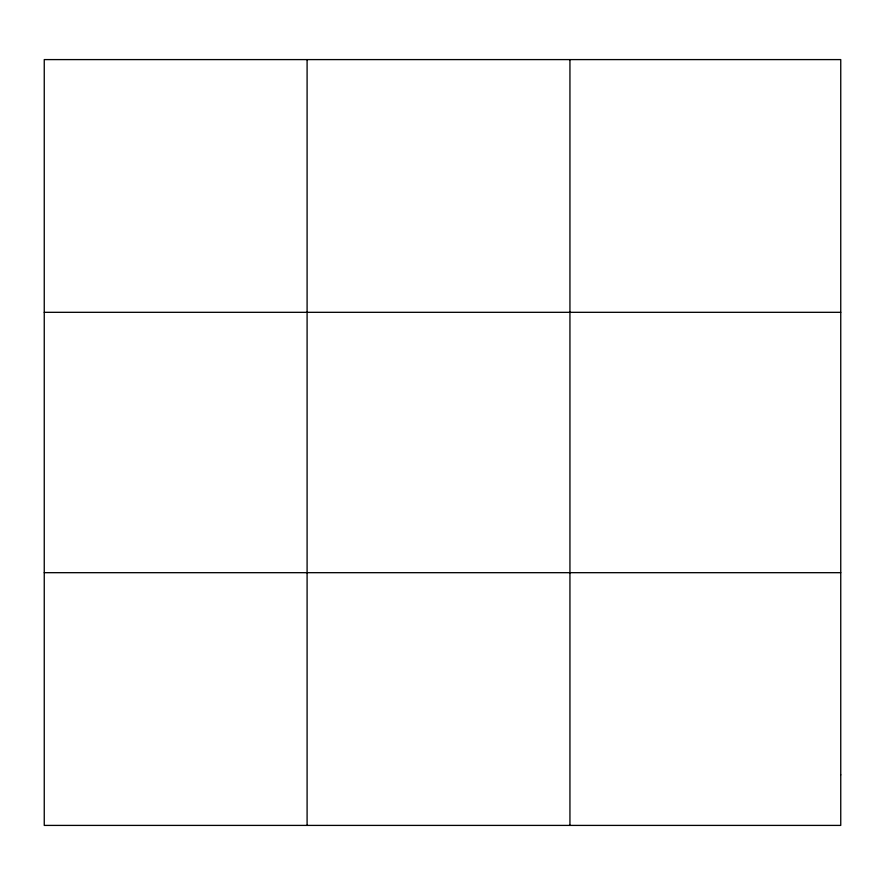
<?xml version="1.0" encoding="UTF-8"?>
<svg xmlns="http://www.w3.org/2000/svg" width="885" height="885" viewBox="0 0 885 885"><rect width="100%" height="100%" fill="white"/><g stroke="black" fill="none" stroke-linecap="round" stroke-linejoin="round"><path stroke-width="1.33" d="M307.095 59.594L307.095 825.406M569.94 59.594L569.94 825.406M44.25 312.316L840.75 312.316M44.25 572.683L840.75 572.683M840.75 774.862L840.75 825.406L44.25 825.406L44.25 59.594L840.75 59.594L840.75 774.862"/></g></svg>
